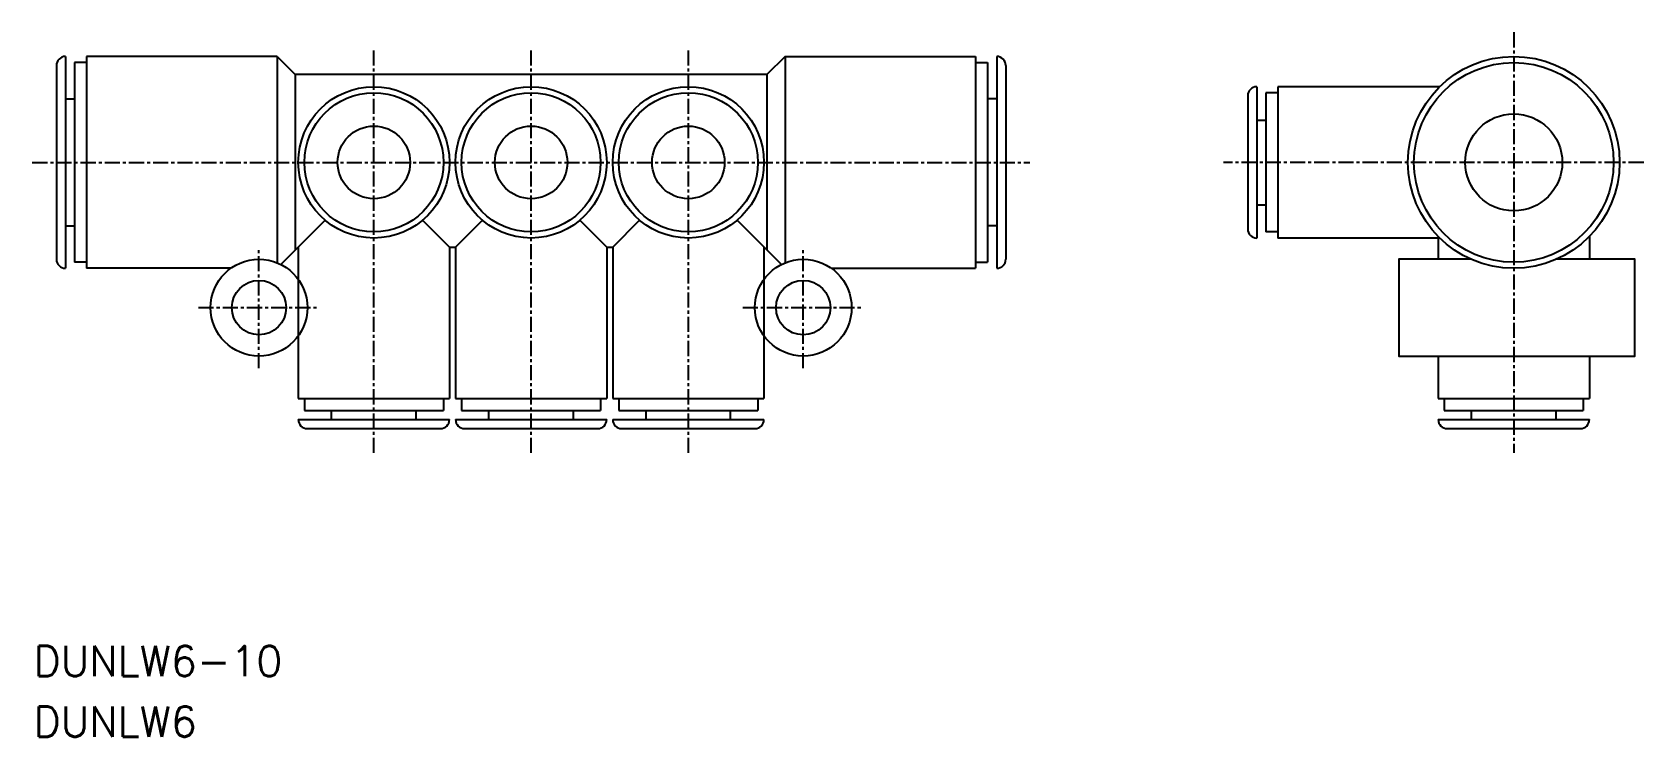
# Model space of a CAD drawing. Extents: x 78 to 211, y 69 to 127.
import ezdxf
from ezdxf.enums import TextEntityAlignment as Align

# ---------------------------------------------------------------- set-up
doc = ezdxf.new("R2010")
doc.units = 0
doc.linetypes.add('CENTER', pattern=[2, 1.25, -0.25, 0.25, -0.25])
doc.layers.get('0').update_dxf_attribs({"linetype": 'CONTINUOUS'})
doc.layers.add('CENTER', color=1, linetype='CENTER')
doc.styles.get("Standard").update_dxf_attribs({"font": 'txt.shx', "bigfont": 'extfont.shx'})

msp = doc.modelspace()

# ---------------------------------------------------------------- linework, layer by layer
at = {"color": 1, "linetype": 'CENTER'}
for p, q in [((106, 92.5), (106, 125.75)), ((119, 92.5), (119, 125.75)), ((132, 92.5), (132, 125.75)), ((77.75, 116.5), (160.25, 116.5)), ((96.5, 99.5), (96.5, 109.5)), ((141.5, 99.5), (141.5, 109.5)), ((91.5, 104.5), (101.5, 104.5)), ((136.5, 104.5), (146.5, 104.5))]:
    msp.add_line(p, q, dxfattribs=at)
at = {"color": 7, "linetype": 'CONTINUOUS'}
for p, q in [((79.75, 124.5), (79.75, 108.5)), ((80.5, 125.25), (80.5, 107.75)), ((80.5, 125.25), (80.5, 125.25)), ((81.25, 124.75), (81.25, 108.25)), ((82.25, 124.75), (81.25, 124.75)), ((82.25, 125.25), (82.25, 107.75)), ((98, 125.25), (82.25, 125.25)), ((98, 125.25), (99.5, 123.75)), ((98, 125.25), (98, 108.21)), ((140, 125.25), (138.5, 123.75)), ((140, 125.25), (155.75, 125.25)), ((140, 125.25), (140, 108.21)), ((155.75, 125.25), (155.75, 107.75)), ((155.75, 124.75), (156.75, 124.75)), ((156.75, 124.75), (156.75, 108.25)), ((157.5, 125.25), (157.5, 125.25)), ((157.5, 125.25), (157.5, 107.75)), ((158.25, 124.5), (158.25, 108.5)), ((99.5, 123.75), (99.5, 109.25)), ((138.5, 123.75), (99.5, 123.75)), ((138.5, 123.75), (138.5, 109.25)), ((179, 122.75), (179, 110.25)), ((179, 122.75), (179, 122.75)), ((180.75, 122.75), (180.75, 110.25)), ((194.13, 122.75), (180.75, 122.75)), ((80.5, 121.75), (81.25, 121.75)), ((157.5, 121.75), (156.75, 121.75)), ((178.25, 122), (178.25, 111)), ((179.75, 122.25), (179.75, 110.75)), ((180.75, 122.25), (179.75, 122.25)), ((179, 120), (179.75, 120)), ((179, 113), (179.75, 113)), ((80.5, 111.25), (81.25, 111.25)), ((98.31, 108.06), (101.97, 111.72)), ((112.25, 109.5), (110.03, 111.72)), ((112.75, 109.5), (114.97, 111.72)), ((125.25, 109.5), (123.03, 111.72)), ((125.75, 109.5), (127.97, 111.72)), ((139.69, 108.06), (136.03, 111.72)), ((157.5, 111.25), (156.75, 111.25)), ((180.75, 110.75), (179.75, 110.75)), ((99.75, 109.5), (99.75, 97)), ((112.25, 109.5), (112.75, 109.5)), ((112.25, 109.5), (112.25, 97)), ((112.75, 109.5), (112.75, 97)), ((125.25, 109.5), (125.25, 97)), ((125.25, 109.5), (125.75, 109.5)), ((125.75, 109.5), (125.75, 97)), ((138.25, 109.5), (138.25, 97)), ((194.13, 110.25), (180.75, 110.25)), ((194, 110.38), (194, 108.5)), ((206.5, 110.38), (206.5, 108.5)), ((82.25, 108.25), (81.25, 108.25)), ((155.75, 108.25), (156.75, 108.25)), ((80.5, 107.75), (80.5, 107.75)), ((94.17, 107.75), (82.25, 107.75)), ((143.83, 107.75), (155.75, 107.75)), ((157.5, 107.75), (157.5, 107.75)), ((194, 100.5), (194, 97)), ((206.5, 100.5), (206.5, 97)), ((99.75, 97), (112.25, 97)), ((100.25, 97), (100.25, 96)), ((100.25, 96), (111.75, 96)), ((102.5, 95.25), (102.5, 96)), ((109.5, 95.25), (109.5, 96)), ((111.75, 97), (111.75, 96)), ((112.75, 97), (125.25, 97)), ((113.25, 97), (113.25, 96)), ((113.25, 96), (124.75, 96)), ((115.5, 95.25), (115.5, 96)), ((122.5, 95.25), (122.5, 96)), ((124.75, 97), (124.75, 96)), ((125.75, 97), (138.25, 97)), ((126.25, 97), (126.25, 96)), ((126.25, 96), (137.75, 96)), ((128.5, 95.25), (128.5, 96)), ((135.5, 95.25), (135.5, 96)), ((137.75, 97), (137.75, 96)), ((194, 97), (206.5, 97)), ((194.5, 97), (194.5, 96)), ((194.5, 96), (206, 96)), ((196.75, 95.25), (196.75, 96)), ((203.75, 95.25), (203.75, 96)), ((206, 97), (206, 96)), ((99.75, 95.25), (112.25, 95.25)), ((99.75, 95.25), (99.75, 95.25)), ((112.25, 95.25), (112.25, 95.25)), ((112.75, 95.25), (112.75, 95.25)), ((112.75, 95.25), (125.25, 95.25)), ((125.25, 95.25), (125.25, 95.25)), ((125.75, 95.25), (138.25, 95.25)), ((125.75, 95.25), (125.75, 95.25)), ((138.25, 95.25), (138.25, 95.25)), ((194, 95.25), (194, 95.25)), ((194, 95.25), (206.5, 95.25)), ((206.5, 95.25), (206.5, 95.25)), ((100.5, 94.5), (111.5, 94.5)), ((113.5, 94.5), (124.5, 94.5)), ((126.5, 94.5), (137.5, 94.5)), ((194.75, 94.5), (205.75, 94.5))]:
    msp.add_line(p, q, dxfattribs=at)
msp.add_lwpolyline([(196.71, 108.5), (190.75, 108.5), (190.75, 100.5), (210.25, 100.5), (210.25, 108.5), (203.79, 108.5)], dxfattribs=at)
for centre, radius in [((200.25, 116.5), 8.75), ((200.25, 116.5), 8.25), ((106, 116.5), 6.25), ((119, 116.5), 6.25), ((132, 116.5), 6.25), ((106, 116.5), 5.75), ((119, 116.5), 5.75), ((132, 116.5), 5.75), ((200.25, 116.5), 4.01), ((106, 116.5), 3), ((119, 116.5), 3), ((132, 116.5), 3), ((96.5, 104.5), 4), ((141.5, 104.5), 4), ((96.5, 104.5), 2.25), ((141.5, 104.5), 2.25)]:
    msp.add_circle(centre, radius, dxfattribs=at)
for centre, start, end in [((80.5, 124.5), 90, 180), ((157.5, 124.5), 0, 90), ((179, 122), 90, 180), ((179, 111), 180, 270), ((80.5, 108.5), 180, 270), ((157.5, 108.5), 270, 0), ((100.5, 95.25), 180, 270), ((111.5, 95.25), 270, 0), ((113.5, 95.25), 180, 270), ((124.5, 95.25), 270, 0), ((126.5, 95.25), 180, 270), ((137.5, 95.25), 270, 0), ((194.75, 95.25), 180, 270), ((205.75, 95.25), 270, 0)]:
    msp.add_arc(centre, 0.75, start, end, dxfattribs=at)
at = {"layer": 'CENTER', "color": 1, "linetype": 'CENTER'}
for p, q in [((200.25, 127.25), (200.25, 92.5)), ((211, 116.5), (176.25, 116.5))]:
    msp.add_line(p, q, dxfattribs=at)

# ---------------------------------------------------------------- texts
at = {"color": 7, "linetype": 'CONTINUOUS'}
for s, p in [('DUNLW6-10', (77.86, 75.3)), ('DUNLW6', (77.86, 70.3))]:
    msp.add_text(s, height=2.5, dxfattribs=at).set_placement(p, align=Align.MIDDLE_LEFT)

doc.saveas('drawing.dxf')
